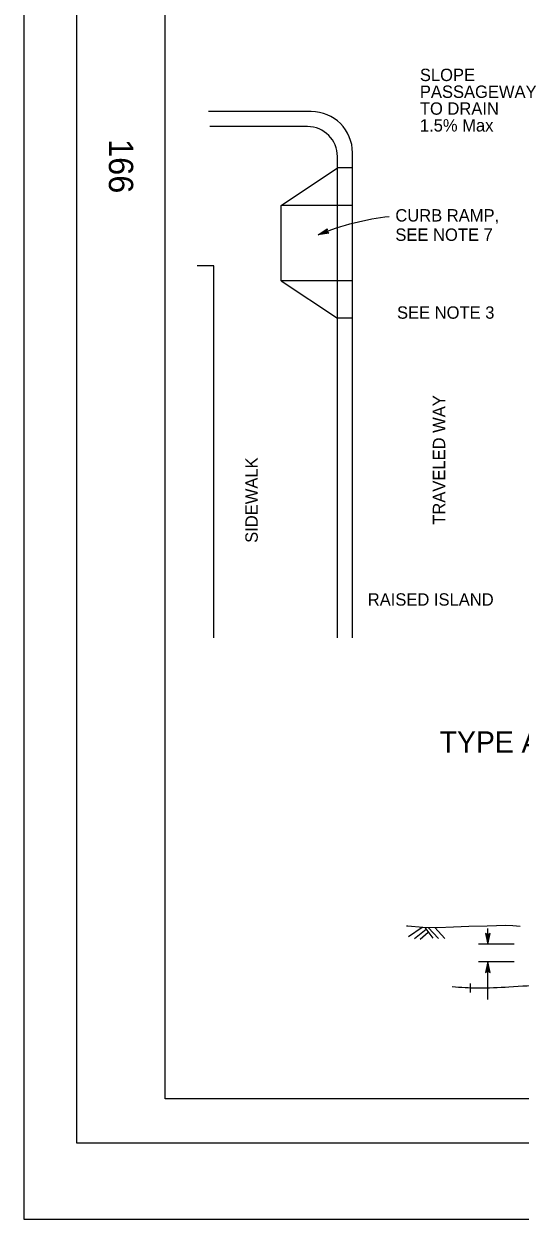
# Model space of a CAD drawing. Extents: x -893 to 867, y -474 to 712.
# Drawn here: x -893 to -613, y -474 to 203 of the extents above; entities that cross this region are included whole.
import ezdxf

# ---------------------------------------------------------------- set-up
doc = ezdxf.new("R2010")
doc.units = 0
for name, color, linetype in [('border_PLOTTING-ELEMENTS', 7, 'Continuous'), ('border_rw_22x34_Cut_Lines', 7, 'Continuous'), ('border_SHEET', 7, 'Continuous'), ('border_WITHIN-BORDER-anno', 7, 'Continuous'), ('rd_HMA-DIKE', 7, 'Continuous'), ('rd_HMA-DIKE-anno', 7, 'Continuous'), ('rd_PROFILE-OG', 7, 'Continuous')]:
    doc.layers.add(name, color=color, linetype=linetype)

msp = doc.modelspace()

# ---------------------------------------------------------------- linework, layer by layer
at = {"layer": 'border_PLOTTING-ELEMENTS'}
for points in [[(-893.45, -474.04), (866.55, -474.04), (866.55, 711.96), (-893.45, 711.96)], [(-863.45, 668.96), (836.55, 668.96), (836.55, -431.04), (-863.45, -431.04)]]:
    msp.add_lwpolyline(points, close=True, dxfattribs=at)
at = {"layer": 'border_rw_22x34_Cut_Lines'}
msp.add_lwpolyline([(-863.45, 668.96), (836.55, 668.96), (836.55, -431.04), (-863.45, -431.04)], close=True, dxfattribs=at)
at = {"layer": 'border_SHEET'}
for p, q in [((-813.45, -406.04), (-813.45, 643.96)), ((811.55, -406.04), (-813.45, -406.04))]:
    msp.add_line(p, q, dxfattribs=at)
at = {"layer": 'rd_HMA-DIKE'}
for p, q in [((-730.83, 152.92), (-788.89, 152.92)), ((-732.96, 144.41), (-788.11, 144.41)), ((-707.43, -144.92), (-707.43, 129.52)), ((-715.94, -144.92), (-715.94, 127.39)), ((-747.85, 99.73), (-715.94, 121.01)), ((-707.43, 121.01), (-715.94, 121.01)), ((-707.43, 99.73), (-747.85, 99.73)), ((-747.85, 57.18), (-747.85, 99.73)), ((-785.91, 65.67), (-795.32, 65.67)), ((-785.91, -144.92), (-785.91, 65.67)), ((-707.43, 57.18), (-747.85, 57.18)), ((-747.85, 57.18), (-715.94, 35.91)), ((-707.43, 35.91), (-715.94, 35.91))]:
    msp.add_line(p, q, dxfattribs=at)
for centre, radius in [((-730.83, 129.52), 23.4), ((-732.96, 127.39), 17.02)]:
    msp.add_arc(centre, radius, 0, 90, dxfattribs=at)
msp.add_spline([(-589.93, -342.72), (-598.03, -342.08), (-618.92, -342.72), (-636.39, -343.36), (-651.05, -342.62)], degree=3, dxfattribs=at)
at = {"layer": 'rd_HMA-DIKE-anno'}
for p, q in [((-726.85, 83.19), (-721.76, 86.62)), ((-720.78, 84.14), (-726.85, 83.19)), ((-726.85, 83.19), (-726.85, 83.19)), ((-721.11, 84.39), (-725.57, 83.69)), ((-725.56, 83.7), (-721.84, 86.2)), ((-724.28, 84.2), (-721.88, 85.82)), ((-721.46, 84.64), (-724.28, 84.2)), ((-723, 84.7), (-721.97, 85.39)), ((-721.75, 84.9), (-723, 84.7)), ((-721.76, 86.62), (-722.01, 85.09)), ((-722.01, 85.09), (-720.78, 84.14)), ((-721.76, 86.62), (-721.76, 86.62)), ((-720.78, 84.14), (-720.78, 84.14)), ((-630.88, -318.46), (-630.88, -309.55)), ((-630.88, -313.26), (-632.22, -312.46)), ((-632.22, -312.46), (-632.22, -312.46)), ((-632.22, -312.46), (-630.88, -318.46)), ((-630.88, -313.26), (-632.22, -312.46)), ((-632.22, -312.46), (-632.22, -312.46)), ((-632.22, -312.46), (-630.88, -318.46)), ((-631.87, -312.67), (-630.88, -317.08)), ((-631.87, -312.67), (-630.88, -317.08)), ((-631.51, -312.91), (-630.89, -315.69)), ((-631.51, -312.91), (-630.89, -315.69)), ((-631.16, -313.08), (-630.89, -314.31)), ((-631.16, -313.08), (-630.89, -314.31)), ((-630.89, -315.69), (-630.26, -312.87)), ((-630.89, -315.69), (-630.26, -312.87)), ((-630.89, -314.31), (-630.62, -313.1)), ((-630.89, -314.31), (-630.62, -313.1)), ((-630.88, -318.46), (-629.55, -312.46)), ((-629.55, -312.46), (-630.88, -313.26)), ((-630.88, -318.46), (-629.55, -312.46)), ((-629.55, -312.46), (-630.88, -313.26)), ((-630.88, -317.07), (-629.91, -312.69)), ((-630.88, -317.07), (-629.91, -312.69)), ((-629.55, -312.46), (-629.55, -312.46)), ((-629.55, -312.46), (-629.55, -312.46)), ((-615.88, -318.46), (-636.09, -318.46)), ((-630.88, -318.46), (-630.88, -318.46)), ((-630.88, -318.46), (-630.88, -318.46)), ((-615.88, -328.46), (-636.09, -328.46)), ((-630.88, -328.46), (-632.21, -334.46)), ((-630.89, -329.85), (-631.85, -334.22)), ((-630.88, -331.22), (-631.51, -334.05)), ((-630.88, -349.68), (-630.88, -328.46)), ((-629.54, -334.46), (-630.88, -328.46)), ((-630.88, -328.46), (-630.88, -328.46)), ((-629.9, -334.24), (-630.88, -329.84)), ((-630.26, -334.01), (-630.88, -331.22)), ((-632.21, -334.46), (-630.88, -333.66)), ((-632.21, -334.46), (-632.21, -334.46)), ((-630.88, -332.6), (-631.15, -333.81)), ((-630.61, -333.83), (-630.88, -332.6)), ((-630.88, -333.66), (-629.54, -334.46)), ((-629.54, -334.46), (-629.54, -334.46))]:
    msp.add_line(p, q, dxfattribs=at)
msp.add_ellipse((-716.81, 23.78), major_axis=(-91.8, -47.3), ratio=0.564921, start_param=4.108937, end_param=4.534455, dxfattribs=at)
at = {"layer": 'rd_PROFILE-OG'}
for p, q in [((-668.01, -308.97), (-675.69, -314.28)), ((-665.78, -310.16), (-672.31, -315.36)), ((-666.56, -309.05), (-661.95, -315.1)), ((-664.57, -309), (-658.82, -315.23)), ((-660.92, -309), (-655.17, -315.23)), ((-664.52, -311.73), (-669.09, -315.76))]:
    msp.add_line(p, q, dxfattribs=at)
msp.add_lwpolyline([(-612.57, -308.49), (-616.62, -308.02), (-620.67, -307.85), (-631.12, -308.15), (-641.56, -308.49), (-650.3, -308.81), (-659.04, -309.13), (-667.57, -308.99), (-676.09, -308.28), (-676.94, -308.13)], dxfattribs=at)

# ---------------------------------------------------------------- texts
at = {"layer": 'border_WITHIN-BORDER-anno'}
msp.add_text('166', height=13.779, rotation=270, dxfattribs=at).set_placement((-845.36, 137.37))
at = {"layer": 'rd_HMA-DIKE-anno'}
for s, height, p in [('SLOPE', 7, (-669.29, 170.18)), ('PASSAGEWAY', 7, (-669.29, 160.65)), ('TO DRAIN', 7, (-669.29, 151.13)), ('1.5% Max', 7, (-669.29, 141.61)), ('CURB RAMP,', 7, (-683.18, 90.67)), ('SEE NOTE 7', 7, (-683.18, 79.73)), ('SEE NOTE 3', 7, (-682.24, 35.65)), ('RAISED ISLAND', 7, (-698.79, -126.79)), ('TYPE A PASSAGEWAY', 12, (-658.08, -209.94))]:
    msp.add_text(s, height=height, dxfattribs=at).set_placement(p)
for s, p in [('TRAVELED WAY', (-654.97, -80.98)), ('SIDEWALK', (-761.08, -91.22)), ('T', (-634.07, -346.05))]:
    msp.add_text(s, height=7, rotation=90, dxfattribs=at).set_placement(p)

doc.saveas('drawing.dxf')
